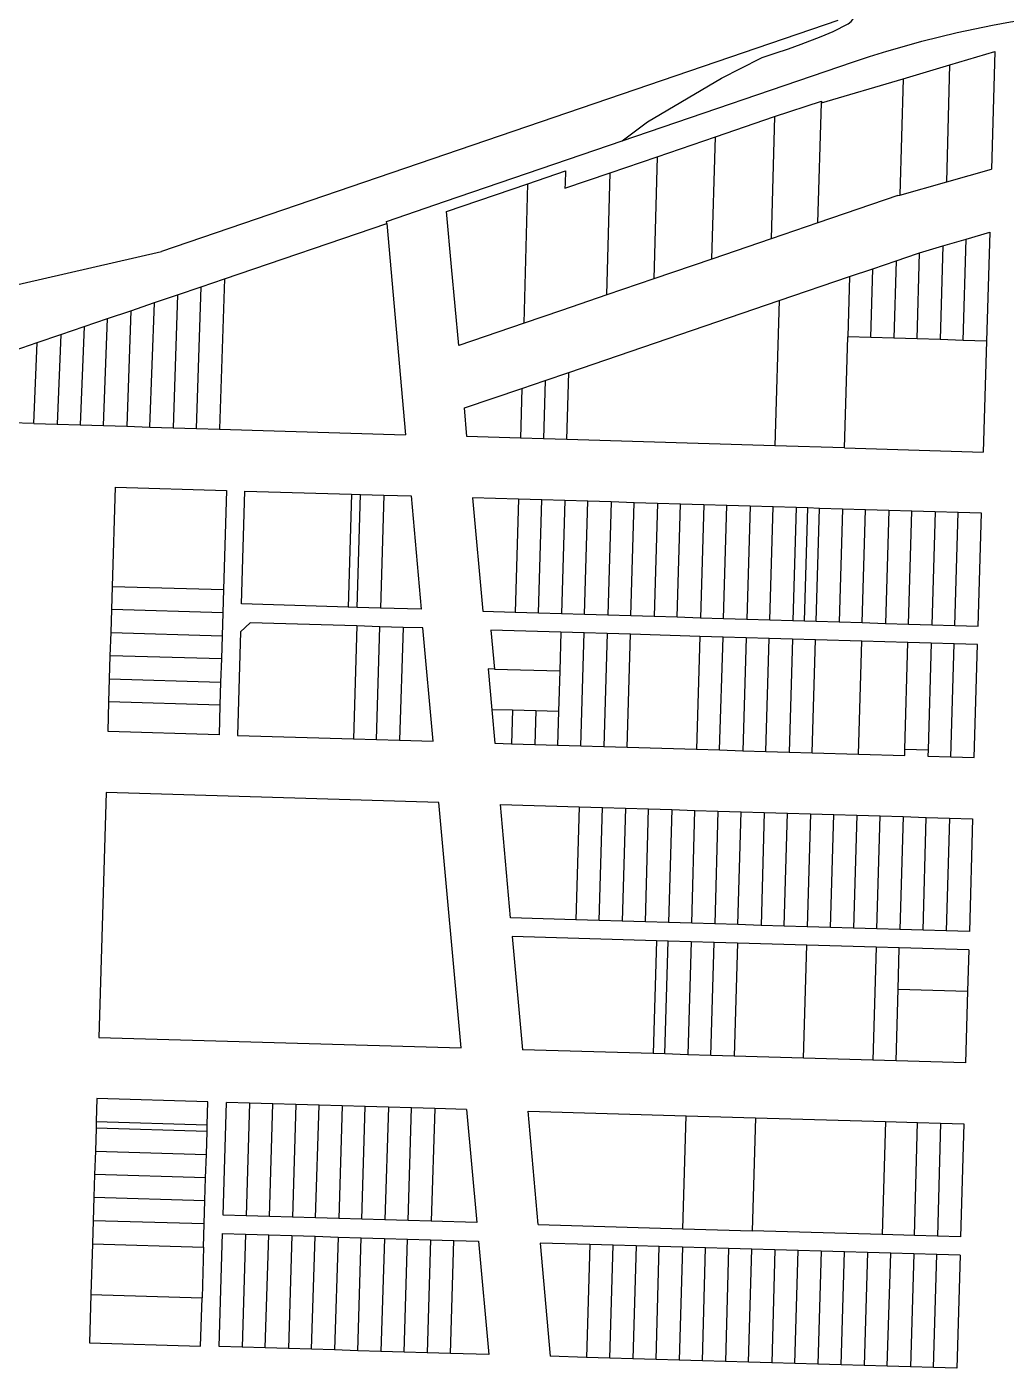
# Model space of a CAD drawing. Header units: inches. Extents: x 486468 to 494399, y 5455955 to 5460553.
# Drawn here: x 492747.2 to 493069.6, y 5458742.3 to 5459183.8 of the extents above; entities that cross this region are included whole.
import ezdxf

# ---------------------------------------------------------------- set-up
doc = ezdxf.new("R2010")
doc.units = ezdxf.units.IN
doc.header["$MEASUREMENT"] = 0
doc.layers.add('ParcelLines', color=10, linetype='Continuous')

msp = doc.modelspace()

# ---------------------------------------------------------------- linework, layer by layer
at = {"layer": 'ParcelLines', "color": 1}
for p, q in [((493014.215, 5459185.968), (492791.538, 5459109.91)), ((492943.116, 5459146.286), (493018.965, 5459172.178)), ((493051.065, 5459171.298), (493065.865, 5459175.669)), ((493065.865, 5459175.669), (493064.765, 5459136.967)), ((493035.665, 5459166.758), (493051.065, 5459171.298)), ((493050.085, 5459132.827), (493051.065, 5459171.298)), ((493008.765, 5459158.817), (493035.665, 5459166.758)), ((492993.365, 5459154.267), (493008.765, 5459159.367)), ((493008.765, 5459159.367), (493008.765, 5459158.817)), ((492973.865, 5459147.617), (492993.365, 5459154.267)), ((492885.056, 5459126.475), (492943.116, 5459146.286)), ((492954.706, 5459141.086), (492973.865, 5459147.617)), ((492939.266, 5459135.816), (492954.706, 5459141.086)), ((492912.166, 5459132.196), (492924.466, 5459136.416)), ((493050.085, 5459132.827), (493064.765, 5459136.967)), ((492885.366, 5459123.015), (492912.166, 5459132.196)), ((492924.316, 5459130.716), (492939.266, 5459135.816)), ((492938.166, 5459095.615), (492939.266, 5459135.816)), ((493034.585, 5459128.457), (493050.085, 5459132.827)), ((493033.915, 5459128.267), (493007.625, 5459119.297)), ((493033.915, 5459128.267), (493034.585, 5459128.457)), ((492865.585, 5459119.727), (492885.056, 5459126.475)), ((492887.016, 5459104.865), (492885.366, 5459123.015)), ((492812.286, 5459100.91), (492865.645, 5459119.087)), ((492865.645, 5459119.087), (492865.585, 5459119.727)), ((492865.645, 5459119.087), (492871.854, 5459049.582)), ((493007.625, 5459119.297), (492992.225, 5459114.046)), ((492992.225, 5459114.046), (492972.725, 5459107.396)), ((493056.454, 5459113.957), (493064.164, 5459116.217)), ((493064.164, 5459116.217), (493063.104, 5459080.416)), ((492720.437, 5459093.59), (492791.538, 5459109.91)), ((493041.064, 5459109.457), (493048.754, 5459111.707)), ((493048.754, 5459111.707), (493047.864, 5459080.866)), ((493048.754, 5459111.707), (493056.454, 5459113.957)), ((493055.464, 5459080.636), (493056.454, 5459113.957)), ((492972.725, 5459107.396), (492953.566, 5459100.866)), ((493025.664, 5459104.226), (493033.364, 5459106.857)), ((493033.364, 5459106.857), (493032.614, 5459081.316)), ((493033.364, 5459106.857), (493040.414, 5459109.267)), ((493040.264, 5459081.086), (493041.064, 5459109.457)), ((493040.414, 5459109.267), (493041.064, 5459109.457)), ((492804.533, 5459098.271), (492812.286, 5459100.91)), ((492889.366, 5459078.964), (492887.016, 5459104.865)), ((492953.566, 5459100.866), (492938.166, 5459095.615)), ((492994.865, 5459093.726), (493017.964, 5459101.606)), ((493017.964, 5459101.606), (493017.414, 5459081.766)), ((493017.964, 5459101.606), (493025.664, 5459104.226)), ((492796.822, 5459095.645), (492804.533, 5459098.271)), ((492803.006, 5459051.65), (492804.533, 5459098.271)), ((492781.429, 5459090.394), (492789.18, 5459093.039)), ((492789.18, 5459093.039), (492796.822, 5459095.645)), ((492796.833, 5459095.649), (492795.356, 5459051.874)), ((492925.566, 5459070.089), (492994.865, 5459093.726)), ((492994.865, 5459093.726), (492993.464, 5459045.915)), ((492766.076, 5459085.171), (492773.727, 5459087.777)), ((492772.407, 5459052.567), (492773.727, 5459087.777)), ((492773.727, 5459087.777), (492781.429, 5459090.394)), ((492781.429, 5459090.394), (492780.057, 5459052.333)), ((492758.375, 5459082.546), (492766.076, 5459085.171)), ((492766.076, 5459085.171), (492764.758, 5459052.792)), ((492910.866, 5459086.305), (492889.366, 5459078.964)), ((492742.974, 5459077.298), (492750.624, 5459079.9)), ((492749.508, 5459053.249), (492750.624, 5459079.9)), ((492750.624, 5459079.9), (492758.375, 5459082.546)), ((492758.375, 5459082.546), (492757.158, 5459053.015)), ((493016.314, 5459045.215), (493017.414, 5459081.766)), ((493025.014, 5459081.546), (493017.414, 5459081.766)), ((493032.614, 5459081.316), (493025.014, 5459081.546)), ((493040.264, 5459081.086), (493032.614, 5459081.316)), ((493047.864, 5459080.866), (493040.264, 5459081.086)), ((493055.464, 5459080.636), (493047.864, 5459080.866)), ((493063.104, 5459080.416), (493062.014, 5459043.816)), ((492917.856, 5459067.454), (492925.566, 5459070.089)), ((492924.916, 5459048.014), (492925.566, 5459070.089)), ((492910.166, 5459064.824), (492917.856, 5459067.454)), ((492891.216, 5459058.364), (492910.166, 5459064.824)), ((492892.066, 5459049.014), (492891.216, 5459058.364)), ((492749.508, 5459053.249), (492741.908, 5459053.474)), ((492749.508, 5459053.249), (492757.158, 5459053.015)), ((492757.158, 5459053.015), (492764.758, 5459052.792)), ((492764.758, 5459052.792), (492772.407, 5459052.567)), ((492772.407, 5459052.567), (492780.057, 5459052.333)), ((492780.057, 5459052.333), (492787.706, 5459052.109)), ((492787.706, 5459052.109), (492795.356, 5459051.874)), ((492795.356, 5459051.874), (492803.006, 5459051.65)), ((492803.006, 5459051.65), (492810.656, 5459051.426)), ((492810.656, 5459051.426), (492871.854, 5459049.582)), ((492909.666, 5459048.474), (492892.066, 5459049.014)), ((492917.316, 5459048.244), (492909.666, 5459048.474)), ((492924.916, 5459048.014), (492917.316, 5459048.244)), ((492993.464, 5459045.915), (492924.916, 5459048.014)), ((493016.314, 5459045.215), (492993.464, 5459045.915)), ((493016.314, 5459045.215), (493062.014, 5459043.816)), ((492775.346, 5458999.66), (492776.316, 5459032.26)), ((492776.316, 5459032.26), (492812.866, 5459031.211)), ((492812.866, 5459031.211), (492811.896, 5458998.61)), ((492817.866, 5458993.86), (492818.966, 5459031.011)), ((492818.966, 5459031.011), (492854.016, 5459029.982)), ((492854.016, 5459029.982), (492852.916, 5458992.821)), ((492854.016, 5459029.982), (492857.066, 5459029.902)), ((492855.916, 5458992.731), (492857.066, 5459029.902)), ((492857.066, 5459029.902), (492864.666, 5459029.672)), ((492864.666, 5459029.672), (492863.566, 5458992.511)), ((492864.666, 5459029.672), (492873.666, 5459029.412)), ((492873.666, 5459029.412), (492877.016, 5458992.111)), ((492909.066, 5459028.354), (492893.916, 5459028.813)), ((492893.916, 5459028.813), (492897.266, 5458991.512)), ((492909.066, 5459028.354), (492907.966, 5458991.193)), ((492916.716, 5459028.114), (492909.066, 5459028.354)), ((492924.316, 5459027.884), (492916.716, 5459028.114)), ((492924.316, 5459027.884), (492923.216, 5458990.723)), ((492931.916, 5459027.654), (492924.316, 5459027.884)), ((492930.816, 5458990.493), (492931.916, 5459027.654)), ((492939.566, 5459027.424), (492931.916, 5459027.654)), ((492947.165, 5459027.194), (492939.566, 5459027.424)), ((492946.064, 5458990.033), (492947.165, 5459027.194)), ((492954.764, 5459026.964), (492947.165, 5459027.194)), ((492962.414, 5459026.724), (492954.764, 5459026.964)), ((492970.014, 5459026.494), (492962.414, 5459026.724)), ((492970.014, 5459026.494), (492968.914, 5458989.333)), ((492977.614, 5459026.264), (492970.014, 5459026.494)), ((492985.264, 5459026.034), (492977.614, 5459026.264)), ((492985.264, 5459026.034), (492984.164, 5458988.874)), ((492992.864, 5459025.804), (492985.264, 5459026.034)), ((492991.764, 5458988.644), (492992.864, 5459025.804)), ((493000.464, 5459025.574), (492992.864, 5459025.804)), ((493004.264, 5459025.455), (493000.464, 5459025.574)), ((493008.114, 5459025.335), (493004.264, 5459025.455)), ((493007.014, 5458988.184), (493008.114, 5459025.335)), ((493015.714, 5459025.105), (493008.114, 5459025.335)), ((493023.314, 5459024.875), (493015.714, 5459025.105)), ((493030.964, 5459024.645), (493023.314, 5459024.875)), ((493030.964, 5459024.645), (493029.864, 5458987.483)), ((493038.564, 5459024.415), (493030.964, 5459024.645)), ((493046.164, 5459024.175), (493038.564, 5459024.415)), ((493046.164, 5459024.175), (493045.064, 5458987.023)), ((493053.814, 5459023.944), (493046.164, 5459024.175)), ((493052.714, 5458986.793), (493053.814, 5459023.944)), ((493061.414, 5459023.714), (493053.814, 5459023.944)), ((493060.314, 5458986.563), (493061.414, 5459023.714)), ((492775.116, 5458992.058), (492775.346, 5458999.66)), ((492775.346, 5458999.66), (492811.896, 5458998.61)), ((492811.896, 5458998.61), (492811.666, 5458990.96)), ((492774.887, 5458984.458), (492775.116, 5458992.058)), ((492811.666, 5458990.96), (492775.116, 5458992.058)), ((492811.666, 5458990.96), (492811.436, 5458983.36)), ((492852.916, 5458992.821), (492817.866, 5458993.86)), ((492855.916, 5458992.731), (492852.916, 5458992.821)), ((492863.566, 5458992.511), (492855.916, 5458992.731)), ((492877.016, 5458992.111), (492863.566, 5458992.511)), ((492897.266, 5458991.512), (492907.966, 5458991.193)), ((492907.966, 5458991.193), (492915.616, 5458990.953)), ((492915.616, 5458990.953), (492923.216, 5458990.723)), ((492923.216, 5458990.723), (492930.816, 5458990.493)), ((492930.816, 5458990.493), (492938.464, 5458990.263)), ((492820.716, 5458987.66), (492817.566, 5458984.71)), ((492855.766, 5458986.611), (492820.716, 5458987.66)), ((492855.766, 5458986.611), (492854.666, 5458949.439)), ((492863.366, 5458986.381), (492855.766, 5458986.611)), ((492862.266, 5458949.21), (492863.366, 5458986.381)), ((492871.016, 5458986.161), (492863.366, 5458986.381)), ((492871.016, 5458986.161), (492869.866, 5458948.99)), ((492877.566, 5458985.961), (492871.016, 5458986.161)), ((492880.966, 5458948.661), (492877.566, 5458985.961)), ((492938.464, 5458990.263), (492946.064, 5458990.033)), ((492946.064, 5458990.033), (492953.664, 5458989.803)), ((492953.664, 5458989.803), (492961.314, 5458989.573)), ((492961.314, 5458989.573), (492968.914, 5458989.333)), ((492968.914, 5458989.333), (492976.514, 5458989.103)), ((492976.514, 5458989.103), (492984.164, 5458988.874)), ((492984.164, 5458988.874), (492991.764, 5458988.644)), ((492991.764, 5458988.644), (492999.364, 5458988.414)), ((492999.364, 5458988.414), (493003.214, 5458988.294)), ((493003.214, 5458988.294), (493007.014, 5458988.184)), ((493007.014, 5458988.184), (493014.614, 5458987.954)), ((493014.614, 5458987.954), (493022.214, 5458987.723)), ((493022.214, 5458987.723), (493029.864, 5458987.483)), ((493029.864, 5458987.483), (493037.464, 5458987.253)), ((493037.464, 5458987.253), (493045.064, 5458987.023)), ((493045.064, 5458987.023), (493052.714, 5458986.793)), ((493052.714, 5458986.793), (493060.314, 5458986.563)), ((492774.657, 5458976.808), (492774.887, 5458984.458)), ((492774.887, 5458984.458), (492811.436, 5458983.36)), ((492811.436, 5458983.36), (492811.216, 5458975.759)), ((492817.566, 5458984.71), (492816.566, 5458950.559)), ((492923.016, 5458984.573), (492899.966, 5458985.263)), ((492899.966, 5458985.263), (492901.166, 5458972.412)), ((492923.016, 5458984.573), (492922.636, 5458971.813)), ((492930.666, 5458984.343), (492923.016, 5458984.573)), ((492929.565, 5458947.162), (492930.666, 5458984.343)), ((492938.264, 5458984.113), (492930.666, 5458984.343)), ((492945.864, 5458983.883), (492938.264, 5458984.113)), ((492968.714, 5458983.203), (492945.864, 5458983.883)), ((492976.364, 5458982.973), (492968.714, 5458983.203)), ((492983.964, 5458982.743), (492976.364, 5458982.973)), ((492983.964, 5458982.743), (492982.864, 5458945.562)), ((492991.564, 5458982.513), (492983.964, 5458982.743)), ((492999.214, 5458982.294), (492991.564, 5458982.513)), ((492999.214, 5458982.294), (492998.114, 5458945.112)), ((493006.814, 5458982.064), (492999.214, 5458982.294)), ((493022.064, 5458981.603), (493006.814, 5458982.064)), ((493037.264, 5458981.143), (493022.064, 5458981.603)), ((493036.264, 5458946.093), (493037.264, 5458981.143)), ((493044.914, 5458980.913), (493037.264, 5458981.143)), ((493044.914, 5458980.913), (493043.864, 5458945.862)), ((493052.514, 5458980.693), (493044.914, 5458980.913)), ((493051.414, 5458943.532), (493052.514, 5458980.693)), ((493060.114, 5458980.463), (493052.514, 5458980.693)), ((493059.014, 5458943.312), (493060.114, 5458980.463)), ((492774.437, 5458969.208), (492774.657, 5458976.808)), ((492811.216, 5458975.759), (492810.986, 5458968.109)), ((492774.207, 5458961.608), (492774.437, 5458969.208)), ((492901.166, 5458972.412), (492899.016, 5458972.511)), ((492899.016, 5458972.511), (492900.226, 5458959.061)), ((492901.166, 5458972.412), (492922.636, 5458971.813)), ((492922.636, 5458971.813), (492922.246, 5458958.412)), ((492810.986, 5458968.109), (492810.756, 5458960.509)), ((492773.917, 5458951.858), (492774.207, 5458961.608)), ((492810.756, 5458960.509), (492810.466, 5458950.759)), ((492907.092, 5458958.859), (492900.226, 5458959.061)), ((492900.226, 5458959.061), (492901.215, 5458948.011)), ((492907.092, 5458958.859), (492906.765, 5458947.845)), ((492914.692, 5458958.635), (492907.092, 5458958.859)), ((492914.692, 5458958.635), (492914.365, 5458947.618)), ((492922.246, 5458958.412), (492914.692, 5458958.635)), ((492810.466, 5458950.759), (492773.917, 5458951.858)), ((492816.566, 5458950.559), (492854.666, 5458949.439)), ((492854.666, 5458949.439), (492862.266, 5458949.21)), ((492862.266, 5458949.21), (492869.866, 5458948.99)), ((492869.866, 5458948.99), (492880.966, 5458948.661)), ((492901.215, 5458948.011), (492906.765, 5458947.845)), ((492906.765, 5458947.845), (492914.365, 5458947.618)), ((492914.365, 5458947.618), (492921.915, 5458947.392)), ((492921.915, 5458947.392), (492929.565, 5458947.162)), ((492929.565, 5458947.162), (492937.164, 5458946.932)), ((492937.164, 5458946.932), (492944.764, 5458946.702)), ((492944.764, 5458946.702), (492967.614, 5458946.021)), ((492967.614, 5458946.021), (492975.264, 5458945.792)), ((492975.264, 5458945.792), (492982.864, 5458945.562)), ((492982.864, 5458945.562), (492990.464, 5458945.342)), ((492990.464, 5458945.342), (492998.114, 5458945.112)), ((492998.114, 5458945.112), (493005.714, 5458944.882)), ((493005.714, 5458944.882), (493020.964, 5458944.422)), ((493020.964, 5458944.422), (493036.203, 5458943.961)), ((493036.203, 5458943.961), (493036.264, 5458946.093)), ((493036.264, 5458946.093), (493043.864, 5458945.862)), ((493043.864, 5458945.862), (493043.814, 5458943.762)), ((493043.814, 5458943.762), (493051.414, 5458943.532)), ((493051.414, 5458943.532), (493059.014, 5458943.312)), ((492773.317, 5458931.757), (492770.867, 5458851.206)), ((492882.815, 5458928.46), (492773.317, 5458931.757)), ((492890.115, 5458847.709), (492882.815, 5458928.46)), ((492906.414, 5458890.56), (492903.065, 5458927.861)), ((492903.065, 5458927.861), (492929.065, 5458927.081)), ((492929.065, 5458927.081), (492936.665, 5458926.851)), ((492935.564, 5458889.68), (492936.665, 5458926.851)), ((492936.665, 5458926.851), (492944.265, 5458926.621)), ((492944.265, 5458926.621), (492951.864, 5458926.391)), ((492950.814, 5458889.22), (492951.864, 5458926.391)), ((492951.864, 5458926.391), (492959.514, 5458926.161)), ((492959.514, 5458926.161), (492967.114, 5458925.911)), ((492966.064, 5458888.76), (492967.114, 5458925.911)), ((492967.114, 5458925.911), (492974.714, 5458925.681)), ((492974.714, 5458925.681), (492973.664, 5458888.53)), ((492974.714, 5458925.681), (492982.364, 5458925.451)), ((492981.264, 5458888.31), (492982.364, 5458925.451)), ((492982.364, 5458925.451), (492989.964, 5458925.222)), ((492989.964, 5458925.222), (492988.914, 5458888.071)), ((492989.964, 5458925.222), (492997.564, 5458924.992)), ((492997.564, 5458924.992), (493005.214, 5458924.762)), ((493005.214, 5458924.762), (493004.114, 5458887.621)), ((493005.214, 5458924.762), (493012.814, 5458924.542)), ((493012.814, 5458924.542), (493020.414, 5458924.312)), ((493020.414, 5458924.312), (493019.363, 5458887.161)), ((493020.414, 5458924.312), (493028.064, 5458924.082)), ((493028.064, 5458924.082), (493035.663, 5458923.852)), ((493035.663, 5458923.852), (493043.263, 5458923.622)), ((493043.263, 5458923.622), (493050.913, 5458923.392)), ((493050.913, 5458923.392), (493058.513, 5458923.161)), ((493058.513, 5458923.161), (493057.463, 5458886.011)), ((492927.964, 5458889.91), (492906.414, 5458890.56)), ((492935.564, 5458889.68), (492927.964, 5458889.91)), ((492943.214, 5458889.45), (492935.564, 5458889.68)), ((492950.814, 5458889.22), (492943.214, 5458889.45)), ((492958.414, 5458888.99), (492950.814, 5458889.22)), ((492966.064, 5458888.76), (492958.414, 5458888.99)), ((492906.964, 5458884.41), (492910.365, 5458847.109)), ((492954.464, 5458883), (492906.964, 5458884.41)), ((492973.664, 5458888.53), (492966.064, 5458888.76)), ((492981.264, 5458888.31), (492973.664, 5458888.53)), ((492988.914, 5458888.071), (492981.264, 5458888.31)), ((492996.514, 5458887.851), (492988.914, 5458888.071)), ((493004.114, 5458887.621), (492996.514, 5458887.851)), ((493011.763, 5458887.391), (493004.114, 5458887.621)), ((493019.363, 5458887.161), (493011.763, 5458887.391)), ((493026.963, 5458886.931), (493019.363, 5458887.161)), ((493034.613, 5458886.701), (493026.963, 5458886.931)), ((493042.213, 5458886.471), (493034.613, 5458886.701)), ((493049.813, 5458886.241), (493042.213, 5458886.471)), ((493057.463, 5458886.011), (493049.813, 5458886.241)), ((492954.464, 5458883), (492953.363, 5458845.839)), ((492958.264, 5458882.89), (492954.464, 5458883)), ((492957.163, 5458845.729), (492958.264, 5458882.89)), ((492965.864, 5458882.66), (492958.264, 5458882.89)), ((492973.464, 5458882.44), (492965.864, 5458882.66)), ((492972.413, 5458845.279), (492973.464, 5458882.44)), ((492981.114, 5458882.21), (492973.464, 5458882.44)), ((492981.114, 5458882.21), (492980.013, 5458845.059)), ((493003.964, 5458881.531), (492981.114, 5458882.21)), ((493026.813, 5458880.861), (493003.964, 5458881.531)), ((493026.813, 5458880.861), (493025.713, 5458843.71)), ((493034.413, 5458880.641), (493026.813, 5458880.861)), ((493057.263, 5458879.961), (493034.413, 5458880.641)), ((493057.263, 5458879.961), (493056.883, 5458866.361)), ((493033.363, 5458843.48), (493034.034, 5458867.061)), ((493056.883, 5458866.361), (493056.213, 5458842.81)), ((492770.867, 5458851.206), (492890.115, 5458847.709)), ((492953.363, 5458845.839), (492910.365, 5458847.109)), ((492957.163, 5458845.729), (492953.363, 5458845.839)), ((492964.813, 5458845.499), (492957.163, 5458845.729)), ((492972.413, 5458845.279), (492964.813, 5458845.499)), ((492980.013, 5458845.059), (492972.413, 5458845.279)), ((493002.863, 5458844.38), (492980.013, 5458845.059)), ((493025.713, 5458843.71), (493002.863, 5458844.38)), ((493033.363, 5458843.48), (493025.713, 5458843.71)), ((493056.213, 5458842.81), (493033.363, 5458843.48)), ((492770.267, 5458831.105), (492770.037, 5458823.455)), ((492806.817, 5458830.007), (492770.267, 5458831.105)), ((492806.586, 5458822.407), (492806.817, 5458830.007)), ((492811.766, 5458792.656), (492812.917, 5458829.807)), ((492820.516, 5458829.587), (492812.917, 5458829.807)), ((492820.516, 5458829.587), (492819.366, 5458792.436)), ((492828.115, 5458829.367), (492820.516, 5458829.587)), ((492827.016, 5458792.206), (492828.115, 5458829.367)), ((492835.765, 5458829.147), (492828.115, 5458829.367)), ((492835.765, 5458829.147), (492834.616, 5458791.986)), ((492843.365, 5458828.917), (492835.765, 5458829.147)), ((492842.216, 5458791.767), (492843.365, 5458828.917)), ((492850.965, 5458828.697), (492843.365, 5458828.917)), ((492850.965, 5458828.697), (492849.866, 5458791.537)), ((492858.615, 5458828.477), (492850.965, 5458828.697)), ((492857.465, 5458791.317), (492858.615, 5458828.477)), ((492866.215, 5458828.257), (492858.615, 5458828.477)), ((492866.215, 5458828.257), (492865.065, 5458791.097)), ((492873.815, 5458828.037), (492866.215, 5458828.257)), ((492872.715, 5458790.867), (492873.815, 5458828.037)), ((492881.465, 5458827.818), (492873.815, 5458828.037)), ((492891.965, 5458827.509), (492881.465, 5458827.818)), ((492891.965, 5458827.509), (492895.314, 5458790.208)), ((492770.037, 5458823.455), (492769.967, 5458821.355)), ((492915.564, 5458789.608), (492912.214, 5458826.909)), ((492912.214, 5458826.909), (492964.264, 5458825.389)), ((492963.163, 5458788.218), (492964.264, 5458825.389)), ((492964.264, 5458825.389), (492987.113, 5458824.72)), ((492987.113, 5458824.72), (493029.913, 5458823.46)), ((493029.913, 5458823.46), (493028.813, 5458786.309)), ((493029.913, 5458823.46), (493040.413, 5458823.16)), ((493039.363, 5458785.999), (493040.413, 5458823.16)), ((493040.413, 5458823.16), (493048.013, 5458822.94)), ((493048.013, 5458822.94), (493055.663, 5458822.71)), ((493055.663, 5458822.71), (493054.563, 5458785.559)), ((492769.967, 5458821.355), (492769.737, 5458813.705)), ((492806.516, 5458820.257), (492769.967, 5458821.355)), ((492806.286, 5458812.657), (492806.516, 5458820.257)), ((492806.516, 5458820.257), (492806.586, 5458822.407)), ((492769.737, 5458813.705), (492769.507, 5458806.105)), ((492806.046, 5458805.006), (492806.286, 5458812.657)), ((492769.507, 5458806.105), (492769.277, 5458798.555)), ((492806.046, 5458805.006), (492769.507, 5458806.105)), ((492805.816, 5458797.456), (492806.046, 5458805.006)), ((492769.277, 5458798.555), (492769.037, 5458790.855)), ((492769.277, 5458798.555), (492805.816, 5458797.456)), ((492805.586, 5458789.806), (492805.816, 5458797.456)), ((492819.366, 5458792.436), (492811.766, 5458792.656)), ((492827.016, 5458792.206), (492819.366, 5458792.436)), ((492834.616, 5458791.986), (492827.016, 5458792.206)), ((492842.216, 5458791.767), (492834.616, 5458791.986)), ((492849.866, 5458791.537), (492842.216, 5458791.767)), ((492769.037, 5458790.855), (492768.807, 5458783.255)), ((492805.586, 5458789.806), (492769.037, 5458790.855)), ((492805.356, 5458782.156), (492805.586, 5458789.806)), ((492857.465, 5458791.317), (492849.866, 5458791.537)), ((492865.065, 5458791.097), (492857.465, 5458791.317)), ((492872.715, 5458790.867), (492865.065, 5458791.097)), ((492880.315, 5458790.647), (492872.715, 5458790.867)), ((492895.314, 5458790.208), (492880.315, 5458790.647)), ((492915.564, 5458789.608), (492963.163, 5458788.218)), ((492963.163, 5458788.218), (492986.014, 5458787.559)), ((493028.813, 5458786.309), (492986.014, 5458787.559)), ((492768.807, 5458783.255), (492768.297, 5458766.555)), ((492768.807, 5458783.255), (492805.356, 5458782.156)), ((492810.466, 5458749.456), (492811.566, 5458786.606)), ((492811.566, 5458786.606), (492819.216, 5458786.376)), ((492819.216, 5458786.376), (492818.065, 5458749.226)), ((492819.216, 5458786.376), (492826.816, 5458786.156)), ((492825.665, 5458748.996), (492826.816, 5458786.156)), ((492826.816, 5458786.156), (492834.416, 5458785.936)), ((492834.416, 5458785.936), (492833.315, 5458748.766)), ((492834.416, 5458785.936), (492842.066, 5458785.706)), ((492840.915, 5458748.526), (492842.066, 5458785.706)), ((492842.066, 5458785.706), (492849.665, 5458785.476)), ((492849.665, 5458785.476), (492848.515, 5458748.296)), ((492849.665, 5458785.476), (492857.265, 5458785.247)), ((492856.165, 5458748.066), (492857.265, 5458785.247)), ((492857.265, 5458785.247), (492864.915, 5458785.017)), ((492864.915, 5458785.017), (492863.765, 5458747.836)), ((492864.915, 5458785.017), (492872.515, 5458784.797)), ((492871.365, 5458747.606), (492872.515, 5458784.797)), ((492872.515, 5458784.797), (492880.115, 5458784.577)), ((492880.115, 5458784.577), (492879.014, 5458747.377)), ((492880.115, 5458784.577), (492887.765, 5458784.348)), ((492886.614, 5458747.147), (492887.765, 5458784.348)), ((492887.765, 5458784.348), (492895.864, 5458784.108)), ((492895.864, 5458784.108), (492899.264, 5458746.757)), ((492916.163, 5458783.508), (492919.514, 5458746.207)), ((492932.513, 5458783.028), (492916.163, 5458783.508)), ((492932.513, 5458783.028), (492931.464, 5458745.857)), ((492940.163, 5458782.808), (492932.513, 5458783.028)), ((493039.363, 5458785.999), (493028.813, 5458786.309)), ((493046.963, 5458785.779), (493039.363, 5458785.999)), ((493054.563, 5458785.559), (493046.963, 5458785.779)), ((492805.356, 5458782.156), (492804.846, 5458765.506)), ((492939.064, 5458745.637), (492940.163, 5458782.808)), ((492947.763, 5458782.578), (492940.163, 5458782.808)), ((492947.763, 5458782.578), (492946.714, 5458745.417)), ((492955.363, 5458782.358), (492947.763, 5458782.578)), ((492954.313, 5458745.197), (492955.363, 5458782.358)), ((492963.013, 5458782.128), (492955.363, 5458782.358)), ((492963.013, 5458782.128), (492961.913, 5458744.967)), ((492970.613, 5458781.908), (492963.013, 5458782.128)), ((492969.563, 5458744.747), (492970.613, 5458781.908)), ((492978.213, 5458781.688), (492970.613, 5458781.908)), ((492978.213, 5458781.688), (492977.163, 5458744.527)), ((492985.863, 5458781.469), (492978.213, 5458781.688)), ((492984.763, 5458744.308), (492985.863, 5458781.469)), ((492993.463, 5458781.249), (492985.863, 5458781.469)), ((492993.463, 5458781.249), (492992.413, 5458744.088)), ((493001.063, 5458781.029), (492993.463, 5458781.249)), ((493000.013, 5458743.858), (493001.063, 5458781.029)), ((493008.713, 5458780.799), (493001.063, 5458781.029)), ((493008.713, 5458780.799), (493007.613, 5458743.638)), ((493016.314, 5458780.569), (493008.713, 5458780.799)), ((493015.263, 5458743.418), (493016.314, 5458780.569)), ((493023.914, 5458780.349), (493016.314, 5458780.569)), ((493023.914, 5458780.349), (493022.863, 5458743.198)), ((493031.564, 5458780.129), (493023.914, 5458780.349)), ((493030.463, 5458742.978), (493031.564, 5458780.129)), ((493039.163, 5458779.909), (493031.564, 5458780.129)), ((493039.163, 5458779.909), (493038.113, 5458742.749)), ((493046.763, 5458779.689), (493039.163, 5458779.909)), ((493045.713, 5458742.529), (493046.763, 5458779.689)), ((493054.413, 5458779.459), (493046.763, 5458779.689)), ((493054.413, 5458779.459), (493053.313, 5458742.309)), ((492768.297, 5458766.555), (492767.817, 5458750.704)), ((492768.297, 5458766.555), (492804.846, 5458765.506)), ((492804.367, 5458749.606), (492804.846, 5458765.506)), ((492767.817, 5458750.704), (492804.367, 5458749.606)), ((492818.065, 5458749.226), (492810.466, 5458749.456)), ((492825.665, 5458748.996), (492818.065, 5458749.226)), ((492833.315, 5458748.766), (492825.665, 5458748.996)), ((492840.915, 5458748.526), (492833.315, 5458748.766)), ((492848.515, 5458748.296), (492840.915, 5458748.526)), ((492856.165, 5458748.066), (492848.515, 5458748.296)), ((492863.765, 5458747.836), (492856.165, 5458748.066)), ((492871.365, 5458747.606), (492863.765, 5458747.836)), ((492879.014, 5458747.377), (492871.365, 5458747.606)), ((492886.614, 5458747.147), (492879.014, 5458747.377)), ((492899.264, 5458746.757), (492886.614, 5458747.147)), ((492931.464, 5458745.857), (492919.514, 5458746.207)), ((492939.064, 5458745.637), (492931.464, 5458745.857)), ((492946.714, 5458745.417), (492939.064, 5458745.637)), ((492954.313, 5458745.197), (492946.714, 5458745.417)), ((492961.913, 5458744.967), (492954.313, 5458745.197)), ((492969.563, 5458744.747), (492961.913, 5458744.967)), ((492977.163, 5458744.527), (492969.563, 5458744.747)), ((492984.763, 5458744.308), (492977.163, 5458744.527)), ((492992.413, 5458744.088), (492984.763, 5458744.308)), ((493000.013, 5458743.858), (492992.413, 5458744.088)), ((493007.613, 5458743.638), (493000.013, 5458743.858)), ((493015.263, 5458743.418), (493007.613, 5458743.638)), ((493022.863, 5458743.198), (493015.263, 5458743.418)), ((493030.463, 5458742.978), (493022.863, 5458743.198)), ((493038.113, 5458742.749), (493030.463, 5458742.978)), ((493045.713, 5458742.529), (493038.113, 5458742.749)), ((493053.313, 5458742.309), (493045.713, 5458742.529))]:
    msp.add_line(p, q, dxfattribs=at)
for points in [[(492943.116, 5459146.286), (492951.476, 5459152.567), (492975.816, 5459166.917), (492988.805, 5459173.517), (492989.265, 5459173.717), (492993.535, 5459175.148), (492997.965, 5459176.618), (493002.075, 5459178.108), (493008.715, 5459180.618), (493012.585, 5459182.278), (493017.615, 5459184.868), (493018.535, 5459185.568), (493020.515, 5459188.068)], [(493018.965, 5459172.178), (493024.635, 5459174.048), (493030.345, 5459175.828), (493036.075, 5459177.498), (493041.835, 5459179.078), (493047.625, 5459180.548), (493053.445, 5459181.919), (493059.275, 5459183.189), (493065.135, 5459184.359), (493071.015, 5459185.43), (493076.905, 5459186.39), (493082.825, 5459187.25), (493086.365, 5459187.72)], [(493035.665, 5459166.758), (493034.565, 5459128.517), (493034.585, 5459128.457)], [(493007.625, 5459119.297), (493007.615, 5459119.317), (493008.765, 5459158.817)], [(492993.365, 5459154.267), (492992.215, 5459114.066), (492992.225, 5459114.046)], [(492972.725, 5459107.396), (492972.715, 5459107.416), (492973.865, 5459147.617)], [(492954.706, 5459141.086), (492954.716, 5459141.066), (492953.566, 5459100.866)], [(492924.466, 5459136.416), (492924.356, 5459132.216), (492924.316, 5459130.716)], [(492910.866, 5459086.305), (492910.866, 5459086.315), (492912.166, 5459132.196)], [(492812.286, 5459100.91), (492812.285, 5459100.866), (492810.656, 5459051.466), (492810.656, 5459051.426)], [(493025.014, 5459081.546), (493025.664, 5459104.216), (493025.664, 5459104.226)], [(492787.706, 5459052.109), (492787.706, 5459052.129), (492789.18, 5459093.029), (492789.18, 5459093.039)], [(492938.166, 5459095.615), (492923.166, 5459090.505), (492910.866, 5459086.305)], [(493063.104, 5459080.416), (493063.064, 5459080.416), (493055.464, 5459080.636)], [(492917.856, 5459067.454), (492917.866, 5459067.414), (492917.316, 5459048.244)], [(492910.166, 5459064.824), (492910.166, 5459064.814), (492909.666, 5459048.474)], [(492915.616, 5458990.953), (492915.616, 5458990.963), (492916.716, 5459028.114)], [(492939.566, 5459027.424), (492939.566, 5459027.414), (492938.464, 5458990.263)], [(492954.764, 5459026.964), (492953.664, 5458989.813), (492953.664, 5458989.803)], [(492961.314, 5458989.573), (492962.414, 5459026.714), (492962.414, 5459026.724)], [(492976.514, 5458989.103), (492976.514, 5458989.113), (492977.614, 5459026.264)], [(493000.464, 5459025.574), (493000.464, 5459025.564), (492999.364, 5458988.414)], [(493003.214, 5458988.294), (493003.214, 5458988.314), (493004.264, 5459025.455)], [(493015.714, 5459025.105), (493014.614, 5458987.964), (493014.614, 5458987.954)], [(493022.214, 5458987.723), (493023.314, 5459024.865), (493023.314, 5459024.875)], [(493037.464, 5458987.253), (493037.464, 5458987.263), (493038.564, 5459024.415)], [(492938.264, 5458984.113), (492937.164, 5458946.962), (492937.164, 5458946.932)], [(492944.764, 5458946.702), (492944.764, 5458946.712), (492945.864, 5458983.883)], [(492968.714, 5458983.203), (492967.614, 5458946.061), (492967.614, 5458946.021)], [(492975.264, 5458945.792), (492975.264, 5458945.812), (492976.364, 5458982.963), (492976.364, 5458982.973)], [(492990.464, 5458945.342), (492990.464, 5458945.362), (492991.564, 5458982.513)], [(493005.714, 5458944.882), (493005.714, 5458944.912), (493006.814, 5458982.064)], [(493020.964, 5458944.422), (493020.964, 5458944.462), (493022.064, 5458981.603)], [(492811.216, 5458975.759), (492774.667, 5458976.808), (492774.657, 5458976.808)], [(492774.437, 5458969.208), (492810.966, 5458968.109), (492810.986, 5458968.109)], [(492810.756, 5458960.509), (492774.217, 5458961.608), (492774.207, 5458961.608)], [(492922.246, 5458958.412), (492921.915, 5458947.412), (492921.915, 5458947.392)], [(492929.065, 5458927.081), (492929.065, 5458927.061), (492927.964, 5458889.91)], [(492944.265, 5458926.621), (492944.265, 5458926.611), (492943.214, 5458889.46), (492943.214, 5458889.45)], [(492959.514, 5458926.161), (492958.414, 5458889.01), (492958.414, 5458888.99)], [(492996.514, 5458887.851), (492996.514, 5458887.861), (492997.564, 5458924.992)], [(493011.763, 5458887.391), (493011.763, 5458887.411), (493012.814, 5458924.542)], [(493026.963, 5458886.931), (493026.963, 5458886.961), (493028.064, 5458924.082)], [(493035.663, 5458923.852), (493034.613, 5458886.711), (493034.613, 5458886.701)], [(493042.213, 5458886.471), (493042.213, 5458886.511), (493043.263, 5458923.622)], [(493050.913, 5458923.392), (493049.813, 5458886.261), (493049.813, 5458886.241)], [(492965.864, 5458882.66), (492964.813, 5458845.509), (492964.813, 5458845.499)], [(493002.863, 5458844.38), (493003.964, 5458881.511), (493003.964, 5458881.531)], [(493034.034, 5458867.061), (493034.413, 5458880.611), (493034.413, 5458880.641)], [(493034.034, 5458867.061), (493056.863, 5458866.361), (493056.883, 5458866.361)], [(492881.465, 5458827.818), (492881.465, 5458827.808), (492880.315, 5458790.647)], [(492770.037, 5458823.455), (492806.566, 5458822.407), (492806.586, 5458822.407)], [(492987.113, 5458824.72), (492987.113, 5458824.71), (492986.014, 5458787.559)], [(493048.013, 5458822.94), (493048.013, 5458822.91), (493046.963, 5458785.779)], [(492769.737, 5458813.705), (492806.266, 5458812.657), (492806.286, 5458812.657)]]:
    msp.add_lwpolyline(points, dxfattribs=at)

doc.saveas('drawing.dxf')
